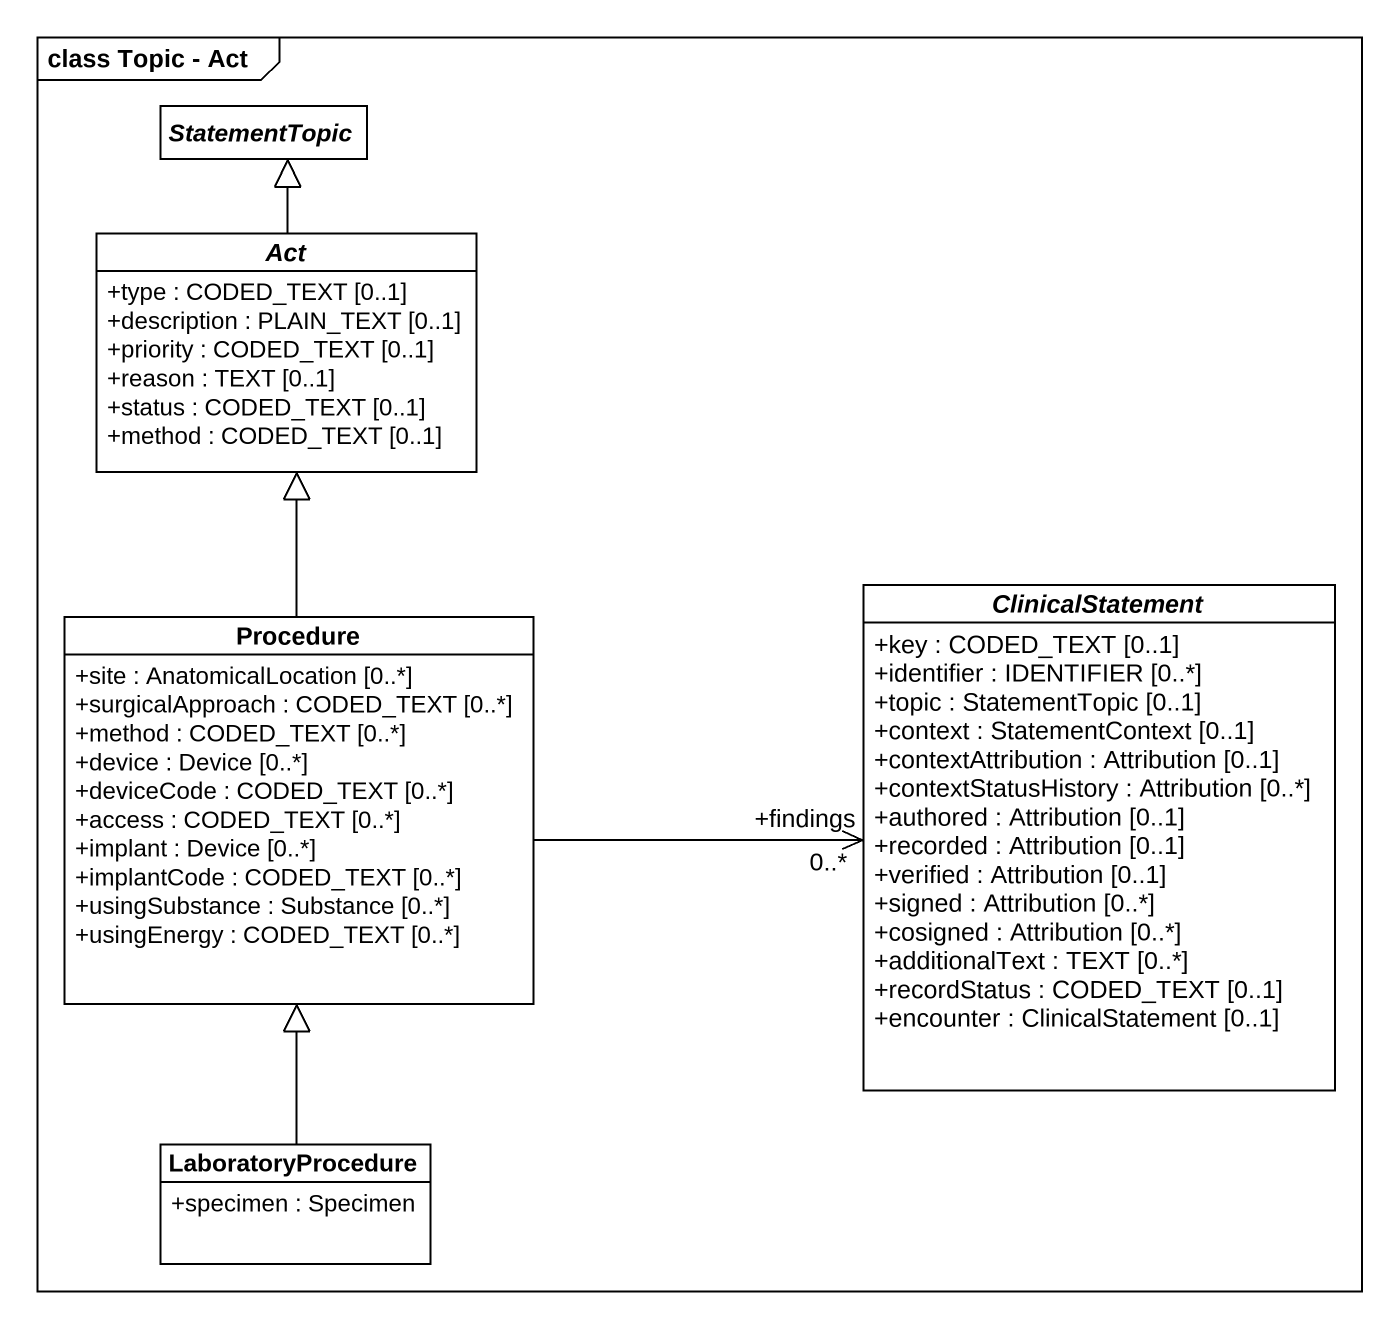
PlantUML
@startuml
mainframe class Topic - Act
hide circle
hide empty members
skinparam classAttributeIconSize 0
abstract class StatementTopic
abstract class Act {
  +type : CODED_TEXT [0..1]
  +description : PLAIN_TEXT [0..1]
  +priority : CODED_TEXT [0..1]
  +reason : TEXT [0..1]
  +status : CODED_TEXT [0..1]
  +method : CODED_TEXT [0..1]
}
class Procedure {
  +site : AnatomicalLocation [0..*]
  +surgicalApproach : CODED_TEXT [0..*]
  +method : CODED_TEXT [0..*]
  +device : Device [0..*]
  +deviceCode : CODED_TEXT [0..*]
  +access : CODED_TEXT [0..*]
  +implant : Device [0..*]
  +implantCode : CODED_TEXT [0..*]
  +usingSubstance : Substance [0..*]
  +usingEnergy : CODED_TEXT [0..*]
}
abstract class ClinicalStatement {
  +key : CODED_TEXT [0..1]
  +identifier : IDENTIFIER [0..*]
  +topic : StatementTopic [0..1]
  +context : StatementContext [0..1]
  +contextAttribution : Attribution [0..1]
  +contextStatusHistory : Attribution [0..*]
  +authored : Attribution [0..1]
  +recorded : Attribution [0..1]
  +verified : Attribution [0..1]
  +signed : Attribution [0..*]
  +cosigned : Attribution [0..*]
  +additionalText : TEXT [0..*]
  +recordStatus : CODED_TEXT [0..1]
  +encounter : ClinicalStatement [0..1]
}
class LaboratoryProcedure {
  +specimen : Specimen
}
Act -up-|> StatementTopic
Procedure -up-|> Act
ClinicalStatement "+findings\n0..*" <-left- Procedure
LaboratoryProcedure -up-|> Procedure
@enduml
